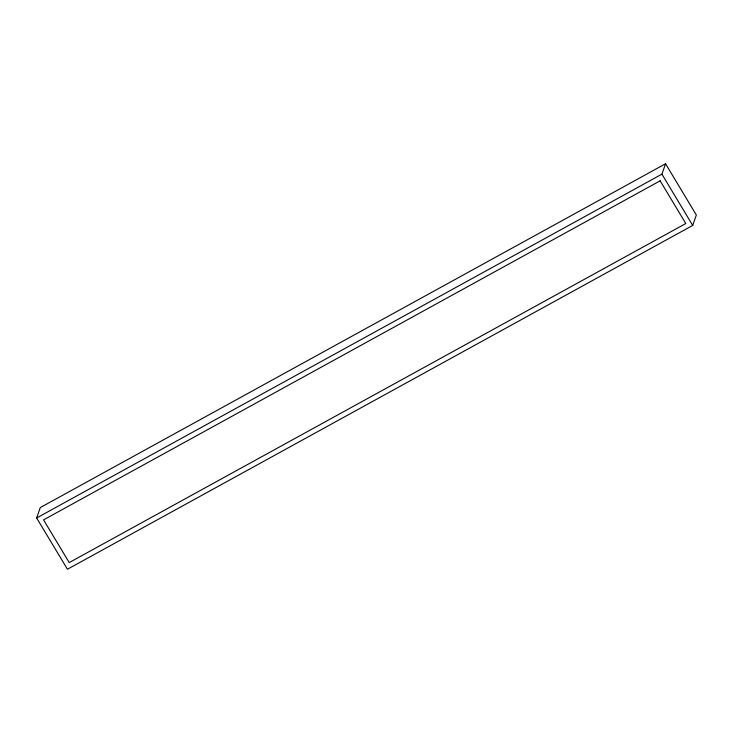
<?xml version="1.0" encoding="UTF-8"?>
<svg xmlns="http://www.w3.org/2000/svg" width="733" height="733" viewBox="0 0 733 733"><rect width="100%" height="100%" fill="white"/><g stroke="black" fill="none" stroke-linecap="round" stroke-linejoin="round"><path stroke-width="1.1" d="M36.65 517.984L40.297 507.575L665.564 163.752L696.35 215.016L692.703 225.425L67.436 569.248L36.65 517.984L661.917 174.161L665.564 163.752M661.917 174.161L692.703 225.425M660.14 180.822L43.559 519.871L69.214 562.587L685.795 223.538L660.14 180.822"/></g></svg>
